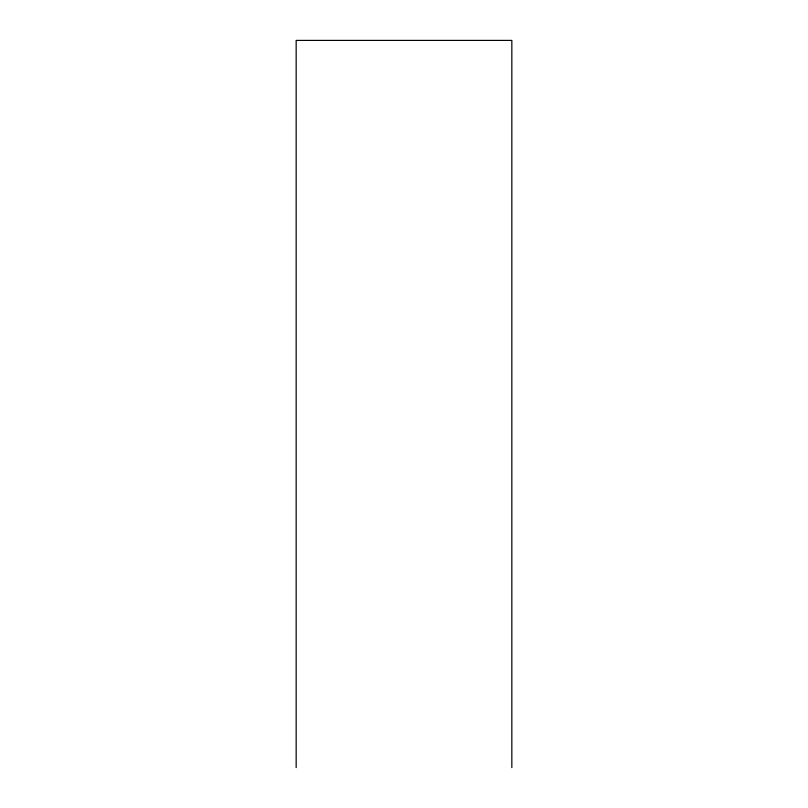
<?xml version="1.0" encoding="UTF-8"?>
<svg xmlns="http://www.w3.org/2000/svg" width="808" height="808" viewBox="0 0 808 808"><rect width="100%" height="100%" fill="white"/><g stroke="black" fill="none" stroke-linecap="round" stroke-linejoin="round"><path stroke-width="1.21" d="M511.838 767.6L511.838 40.4L296.162 40.4L296.162 767.6"/></g></svg>
